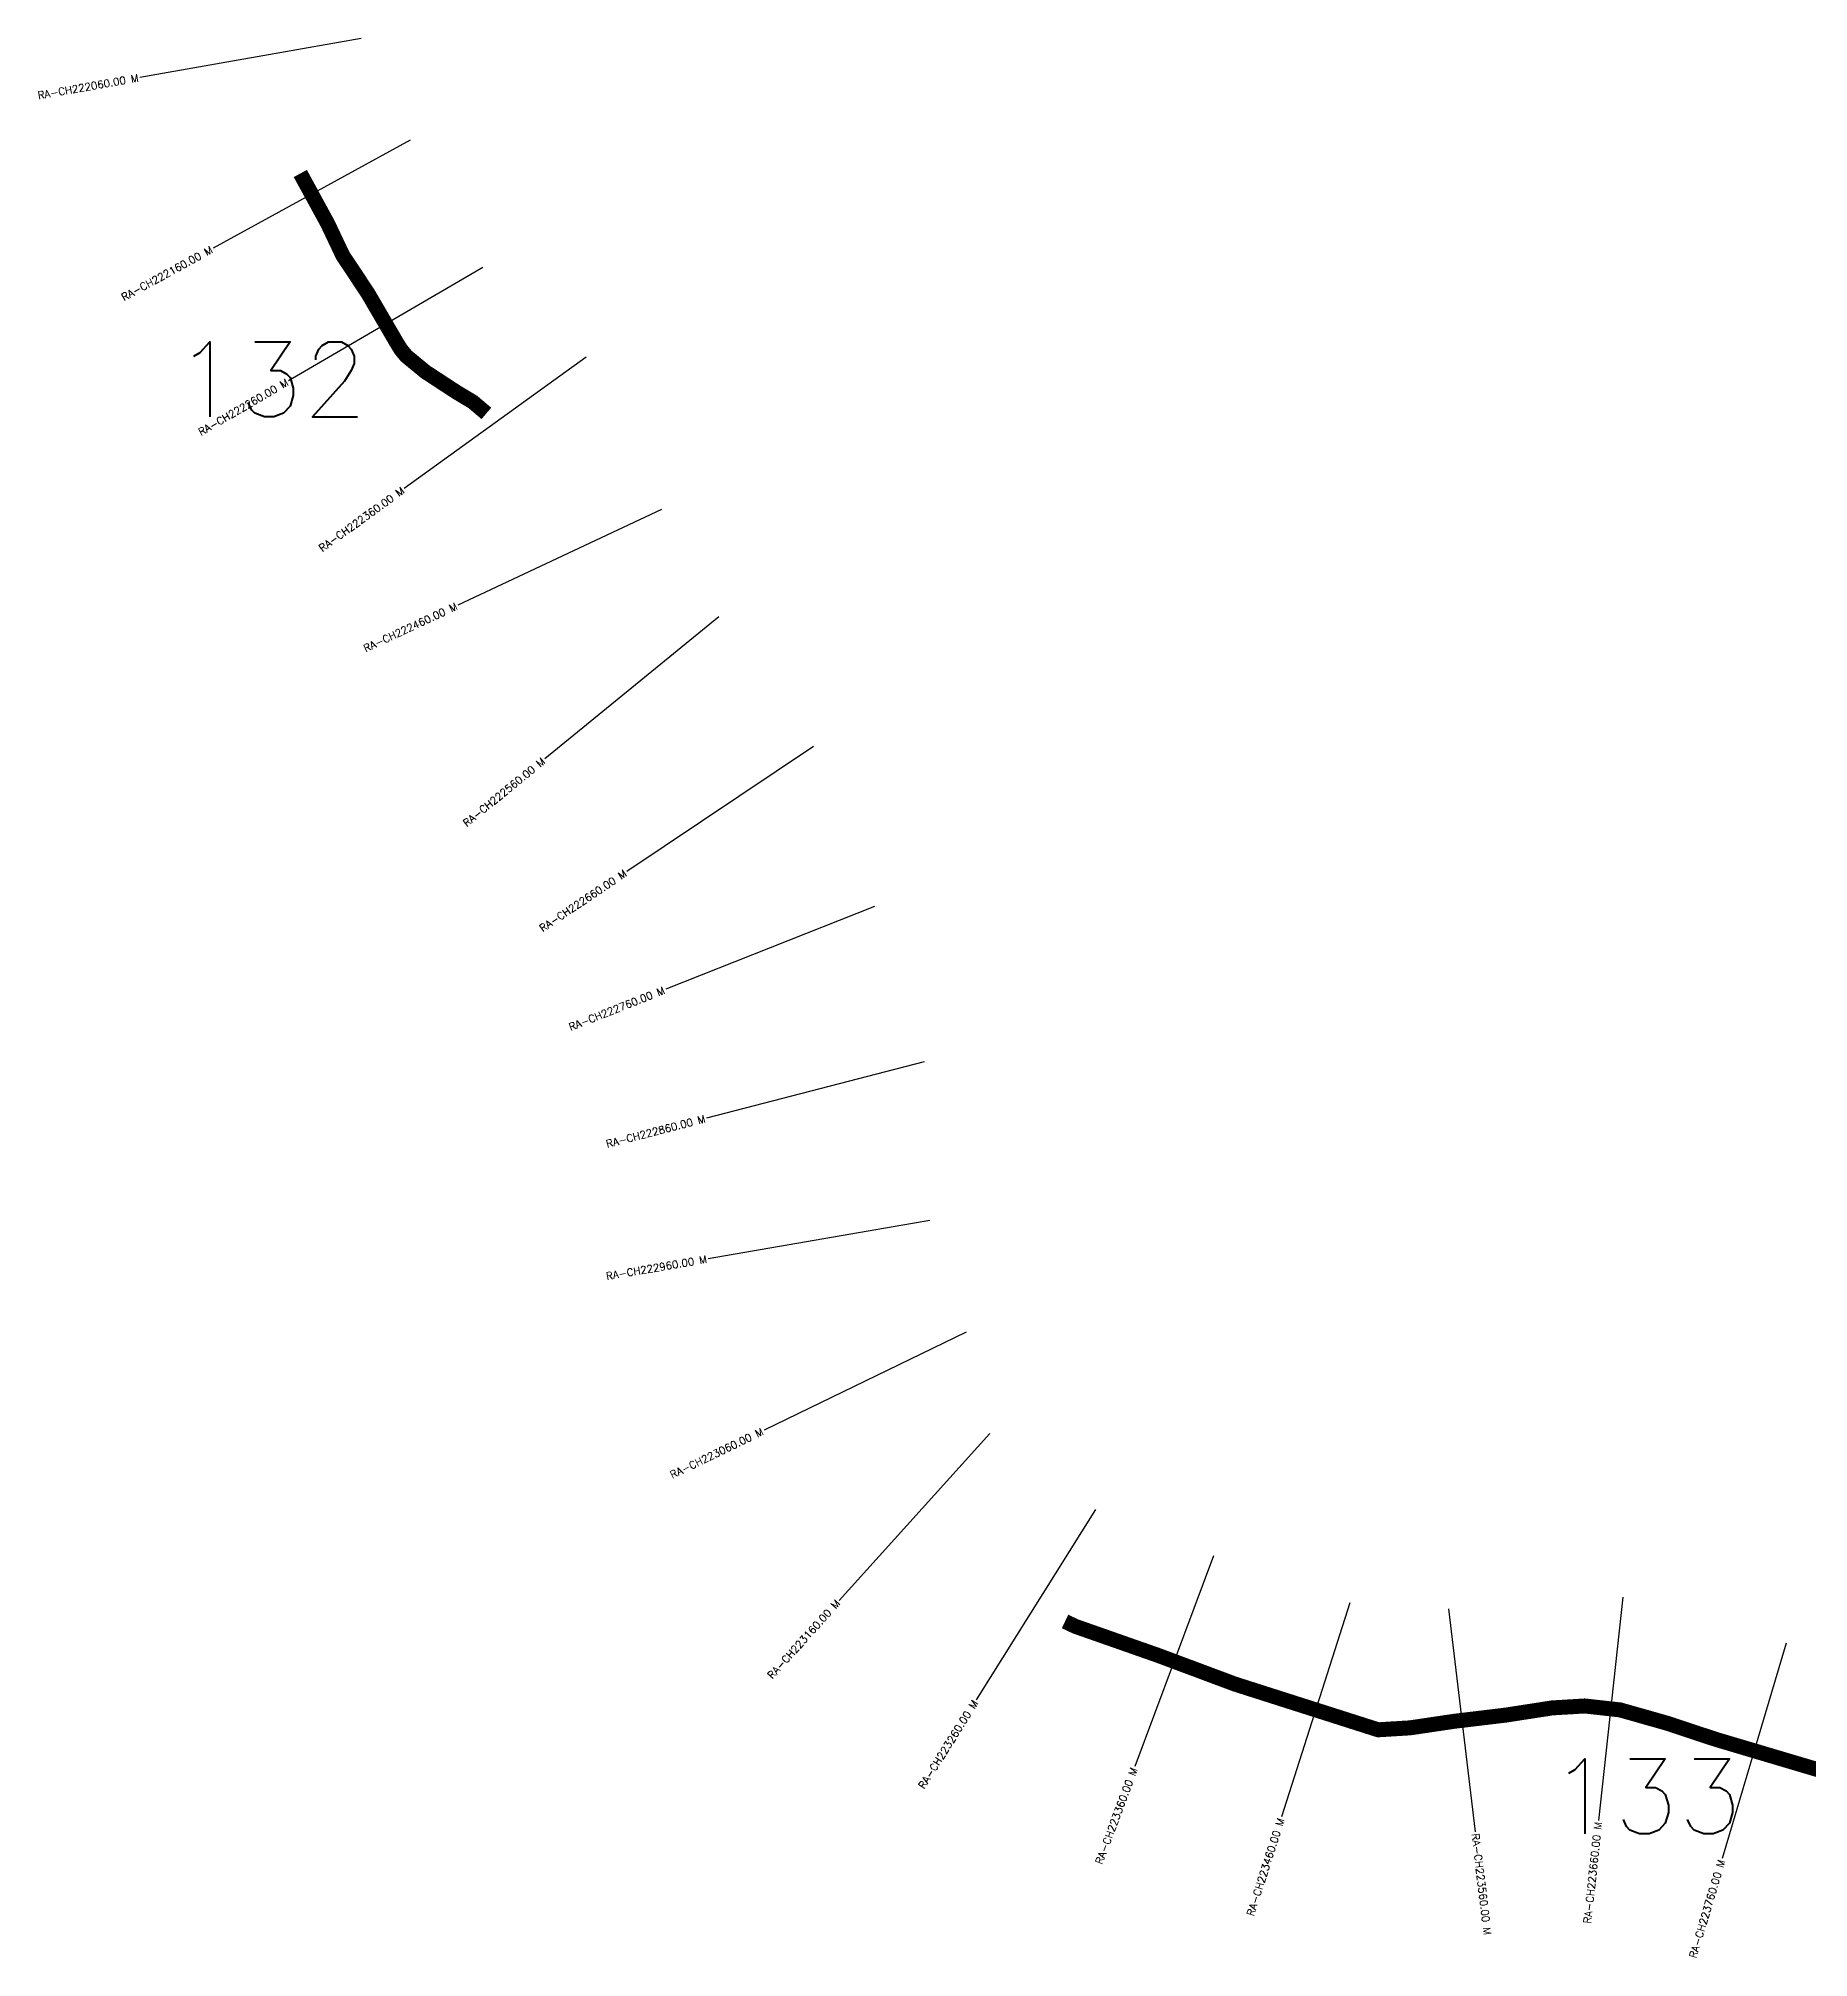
# Model space of a CAD drawing. Header units: metres. Extents: x 274573 to 279397, y 2061411 to 2064482.
# Drawn here: x 274772 to 275953, y 2062013 to 2063294 of the extents above; entities that cross this region are included whole.
import ezdxf
from ezdxf.enums import TextEntityAlignment as Align

# ---------------------------------------------------------------- set-up
doc = ezdxf.new("R2010")
doc.units = ezdxf.units.M
doc.header["$MEASUREMENT"] = 0
for name, color, linetype in [('ARTIFICIALLY PROTECTED', 4, 'Continuous'), ('CS', 134, 'Continuous'), ('CSMark', 6, 'Continuous')]:
    doc.layers.add(name, color=color, linetype=linetype)
doc.styles.get("Standard").update_dxf_attribs({"font": 'simplex.shx'})

msp = doc.modelspace()

# ---------------------------------------------------------------- linework, layer by layer
at = {"layer": 'ARTIFICIALLY PROTECTED', "const_width": 10, "flags": 128}
for points in [[(274946.6, 2063203.4), (274964.9, 2063169.9), (274974.9, 2063148.8), (274991.8, 2063123.3), (275010.8, 2063090.7), (275013.7, 2063086), (275017.3, 2063081.6), (275030.2, 2063071), (275050.7, 2063057.6), (275061.7, 2063051), (275070.8, 2063043.3)], [(275457, 2062237.1), (275464, 2062233.8), (275519, 2062214.5), (275570.4, 2062195.3), (275666, 2062164.8), (275687.3, 2062166.1), (275716.9, 2062170.5), (275751.1, 2062174.6), (275782.1, 2062179.4), (275803.8, 2062180.7), (275827.4, 2062178.1), (275858.8, 2062169.2), (275891.4, 2062158.4), (275961.1, 2062137.7), (276038.4, 2062113.9), (276131.4, 2062085.7)]]:
    msp.add_lwpolyline(points, dxfattribs=at)
at = {"layer": 'CS'}
for p, q in [((274987.2, 2063293.6), (274839.5, 2063267.4)), ((275019.9, 2063225.6), (274888.4, 2063153.6)), ((275068.5, 2063140.6), (274938.8, 2063065.1)), ((275137.5, 2063080.9), (275015.9, 2062993.1)), ((275187.6, 2062979.1), (275051.8, 2062915.4)), ((275226, 2062907.5), (275109.7, 2062812.7)), ((275289.1, 2062821.1), (275164.5, 2062737.6)), ((275329.9, 2062714.2), (275190.5, 2062659)), ((275363, 2062610.5), (275217.8, 2062573)), ((275366.7, 2062504.6), (275218.9, 2062479.1)), ((275391.1, 2062430.1), (275256.1, 2062364.7)), ((275406.8, 2062362.5), (275306.2, 2062251.2)), ((275477.4, 2062311.8), (275397.7, 2062184.8)), ((275556, 2062280.8), (275503.5, 2062140.2)), ((275647.1, 2062249.6), (275601.5, 2062106.7)), ((275712.9, 2062245.5), (275730.8, 2062096.6)), ((275829.2, 2062253.4), (275813, 2062104.3)), ((275938.4, 2062222.7), (275895.6, 2062078.9))]:
    msp.add_line(p, q, dxfattribs=at)

# ---------------------------------------------------------------- texts
at = {"char_height": 50, "attachment_point": 1}
for s, insert in [('132', (274862.6, 2063091)), ('133', (275780.4, 2062145.4))]:
    msp.add_mtext_dynamic_manual_height_columns(s, width=84.374, gutter_width=1, heights=[74.2], dxfattribs=dict(at, insert=insert))
at = {"layer": 'CSMark'}
for s, rotation, p in [('RA-CH222060.00 M', 10.0336, (274838.5, 2063267.3)), ('RA-CH222160.00 M', 28.7149, (274887.5, 2063153.1)), ('RA-CH222260.00 M', 30.2091, (274938, 2063064.6)), ('RA-CH222360.00 M', 35.8016, (275015.1, 2062992.5)), ('RA-CH222460.00 M', 25.1006, (275050.9, 2062915)), ('RA-CH222560.00 M', 39.1819, (275109, 2062812.1)), ('RA-CH222660.00 M', 33.8285, (275163.6, 2062737)), ('RA-CH222760.00 M', 21.6128, (275189.5, 2062658.6)), ('RA-CH222860.00 M', 14.4984, (275216.8, 2062572.7)), ('RA-CH222960.00 M', 9.778, (275217.9, 2062479)), ('RA-CH223060.00 M', 25.8398, (275255.2, 2062364.3)), ('RA-CH223160.00 M', 47.8509, (275305.5, 2062250.5)), ('RA-CH223260.00 M', 57.9006, (275397.1, 2062183.9)), ('RA-CH223360.00 M', 69.5467, (275503.2, 2062139.3)), ('RA-CH223460.00 M', 72.3045, (275601.2, 2062105.7)), ('RA-CH223660.00 M', 83.7997, (275812.9, 2062103.3)), ('RA-CH223760.00 M', 73.4144, (275895.3, 2062078))]:
    msp.add_text(s, height=5, rotation=rotation, dxfattribs=at).set_placement(p, align=Align.MIDDLE_RIGHT)
msp.add_text('RA-CH223560.00 M', height=5, rotation=276.8557, dxfattribs=at).set_placement((275730.9, 2062095.6), align=Align.MIDDLE_LEFT)

doc.saveas('drawing.dxf')
